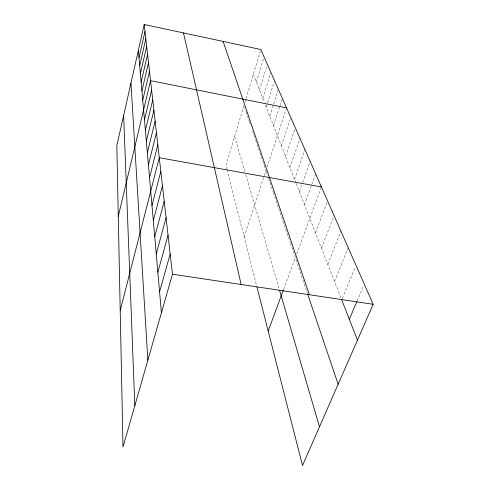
<?xml version="1.0" encoding="UTF-8"?>
<svg xmlns="http://www.w3.org/2000/svg" width="490" height="490" viewBox="0 0 490 490"><rect width="100%" height="100%" fill="white"/><g stroke="black" fill="none" stroke-linecap="round" stroke-linejoin="round"><path stroke-width="0.37" stroke-dasharray="2.45 1.84" d="M243.947 105.54L225.921 165.436L226.809 168.909M245.006 102.024L245.858 99.207M246.066 98.502L260.809 49.508M256.374 81.946L263.804 57.514M259.51 89.958L267.375 64.392M262.781 98.312L270.872 72.324M266.199 107.034L267.32 103.463M267.546 102.753L274.302 81.328M269.763 116.148L273.475 104.529M273.708 103.806L278.351 89.284M273.5 125.685L279.79 106.269M280.023 105.546L282.118 99.072M244.161 236.897L264.03 176.406M264.269 175.683L265.935 170.612L262.371 160.059M267.117 167.017L286.546 107.867M281.389 145.83L290.815 117.545M285.554 156.469L295.047 128.411M289.927 167.635L299.99 138.352M294.521 179.358L304.933 149.56M299.347 191.694L302.361 183.229M302.612 182.525L310.139 161.357M304.437 204.685L315.621 173.797M283.52 289.559L295.323 257.593M296.646 254.01L321.416 186.929M315.468 232.848L327.534 200.814M321.458 248.148L334.021 215.52M327.804 264.355L340.899 231.115M334.541 281.554L348.206 247.689M342.283 298.435L355.409 266.75M357.112 301.044L363.696 285.572M253.361 74.26L264.355 102.337M265.409 105.019L295.862 182.788M296.132 183.474L341.15 298.435M244.639 107.579L245.098 108.945M246.017 111.665L249.343 121.502M249.582 122.212L251.192 126.984M252.577 131.075L255.462 139.607M255.7 140.318L262.125 159.336M266.174 171.329L267.626 175.616M268.594 178.47L273.114 191.847M273.346 192.552L290.233 242.519M290.472 243.236L307.506 293.639M234.624 136.52L244.933 171.776M245.766 174.618L279.325 289.443M226.986 169.601L256.754 286.221"/><path stroke-width="0.73" d="M144.201 24.5L116.828 145.653L123.002 447.021L172.462 274.192L144.201 24.5L260.809 49.508L373.172 304.302L302.508 465.5L256.932 286.926M138.995 57.832L144.991 31.483M139.681 65.58L145.812 38.771M140.391 73.665L146.675 46.385M141.132 82.124L147.582 54.359M141.91 90.975L148.525 62.708M142.725 100.254L149.517 71.467M118.274 216.378L150.559 80.66L286.546 107.867M144.452 119.891L151.618 90.031M145.371 130.291L152.733 99.88M146.332 141.224L153.903 110.238M147.343 152.727L155.14 121.153M148.409 164.854L156.445 132.668M149.536 177.656L157.823 144.838M120.203 310.568L159.275 157.713L321.416 186.929M151.98 205.5L160.824 171.359M153.315 220.684L162.46 185.851M154.736 236.811L164.205 201.268M156.243 253.973L166.067 217.695M157.854 272.281L168.052 235.243M159.575 291.838L170.177 254.034M268.195 331.062L283.263 290.258M349.333 319.321L356.812 301.748M172.462 274.192L373.172 304.302M341.702 299.843L357.473 340.115M223.128 41.43L309.337 294.723M307.745 294.343L338.125 384.264M279.533 290.154L319.474 426.802M183.487 32.928L241.141 284.494M138.345 50.415L161.418 312.785M130.953 83.122L147.845 360.205M123.645 115.481L134.817 405.738"/></g></svg>
